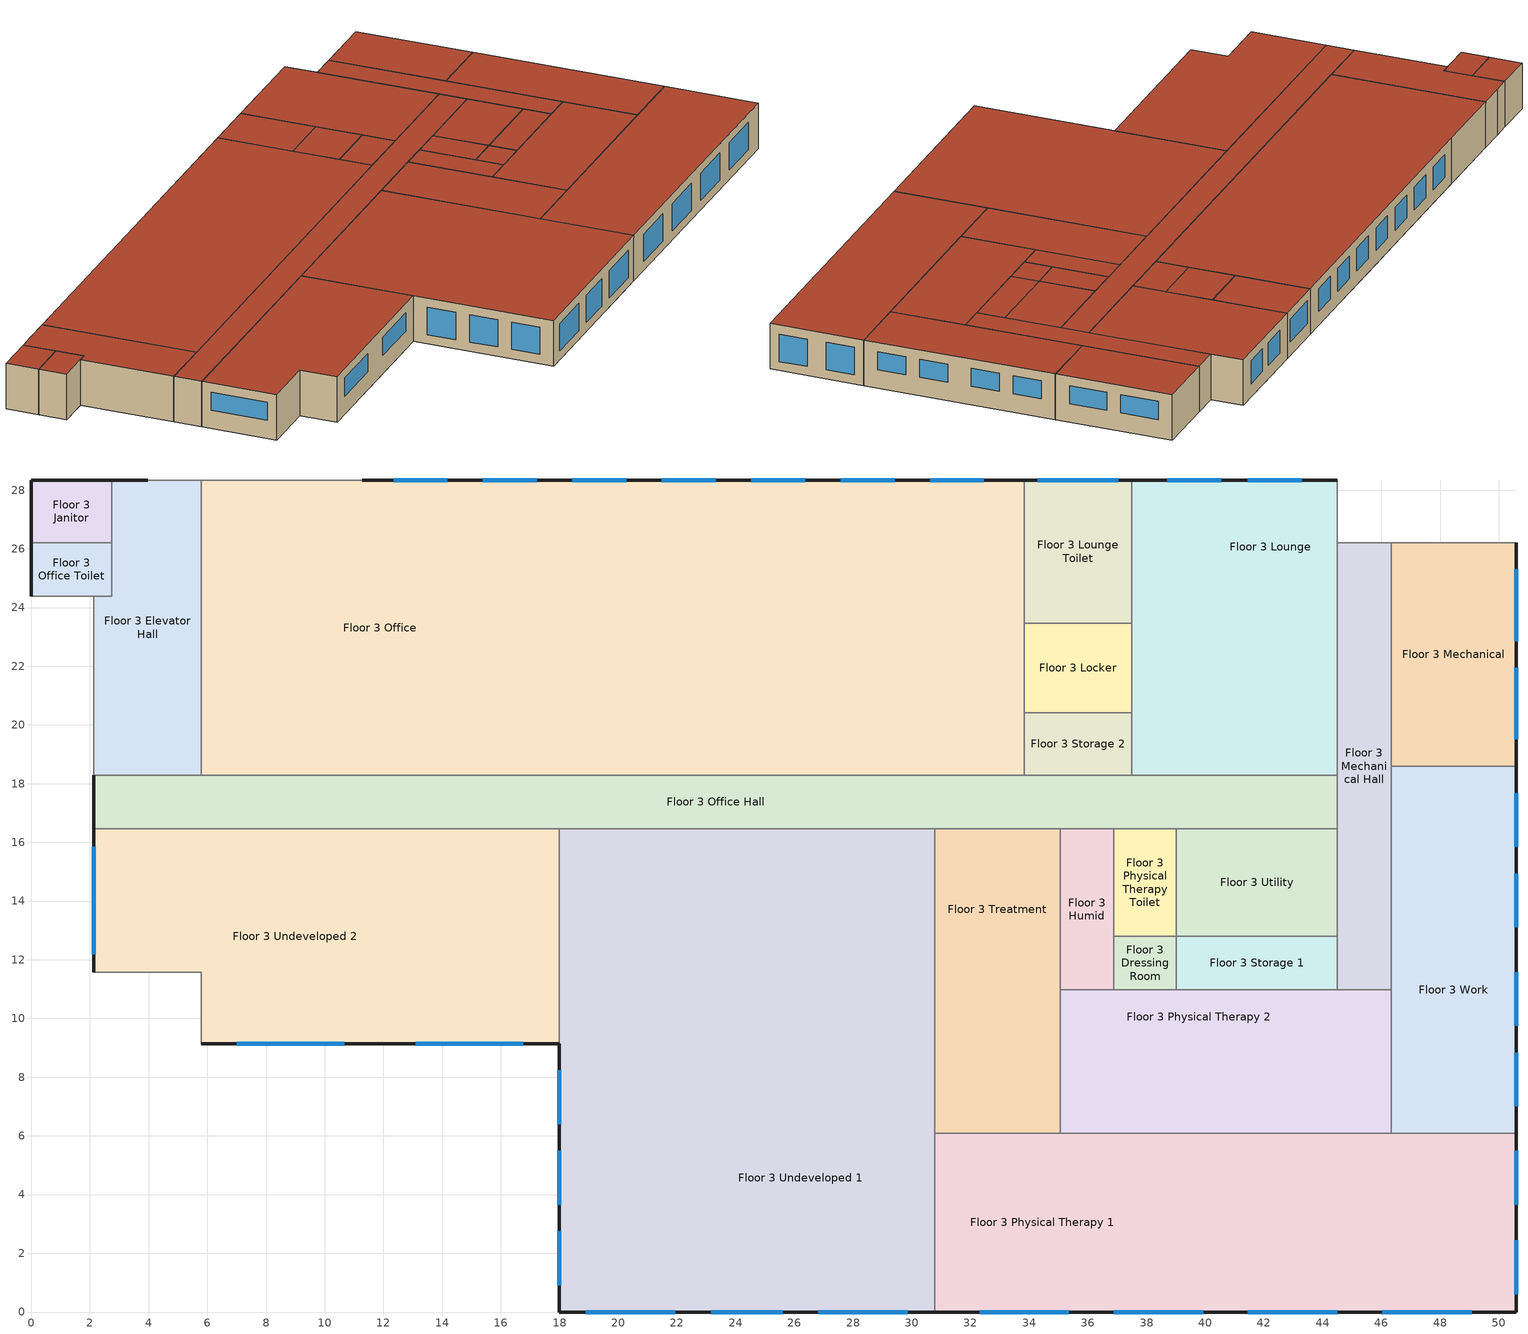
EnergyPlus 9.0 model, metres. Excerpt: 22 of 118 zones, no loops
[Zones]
Floor 3 Dressing Room
 floor to Floor 2 X-Ray (int_slab_floor): 36.88,12.8 39.01,12.8 39.01,10.97 36.88,10.97 z6.1
 wall to Floor 3 Physical Therapy Toilet (int_wall): 39.01,12.8 36.88,12.8 z6.1:9.14
 wall to Floor 3 Humid (int_wall): 36.88,12.8 36.88,10.97 z6.1:9.14
 wall to Floor 3 Physical Therapy 2 (int_wall): 36.88,10.97 39.01,10.97 z6.1:9.14
 wall to Floor 3 Storage 1 (int_wall): 39.01,10.97 39.01,12.8 z6.1:9.14
 roof outside (nonres_roof): 39.01,12.8 36.88,12.8 36.88,10.97 39.01,10.97 z9.14
Floor 3 Elevator Hall
 floor to Floor 2 Work (int_slab_floor): 2.74,28.35 5.79,28.35 5.79,18.29 2.13,18.29 2.13,24.38 2.74,24.38 z6.1
 wall outside (nonres_ext_wall): 3.96,28.35 2.74,28.35 z6.1:9.14
 wall to NW Stair (int_wall): 5.79,28.35 3.96,28.35 z6.1:9.14
 wall to NW Elevator (int_wall): 2.13,24.38 2.13,18.29 z6.1:9.14
 wall to Floor 3 Office Toilet (int_wall): 2.74,26.21 2.74,24.38 2.13,24.38 z6.1:9.14
 wall to Floor 3 Office Hall (int_wall): 2.13,18.29 5.79,18.29 z6.1:9.14
 wall to Floor 3 Office (int_wall): 5.79,18.29 5.79,28.35 z6.1:9.14
 wall to Floor 3 Janitor (int_wall): 2.74,28.35 2.74,26.21 z6.1:9.14
 roof outside (nonres_roof): 2.74,28.35 2.74,24.38 2.13,24.38 2.13,18.29 5.79,18.29 5.79,28.35 z9.14
Floor 3 Humid
 floor to Floor 2 X-Ray (int_slab_floor): 35.05,16.46 36.88,16.46 36.88,10.97 35.05,10.97 z6.1
 wall to Floor 3 Physical Therapy 2 (int_wall): 35.05,10.97 36.88,10.97 z6.1:9.14
 wall to Floor 3 Treatment (int_wall): 35.05,16.46 35.05,10.97 z6.1:9.14
 wall to Floor 3 Office Hall (int_wall): 36.88,16.46 35.05,16.46 z6.1:9.14
 wall to Floor 3 Physical Therapy Toilet (int_wall): 36.88,12.8 36.88,16.46 z6.1:9.14
 roof outside (nonres_roof): 36.88,16.46 35.05,16.46 35.05,10.97 36.88,10.97 z9.14
Floor 3 Janitor
 floor to Floor 2 Janitor (int_slab_floor): 2.74,28.35 2.74,26.21 0,26.21 0,28.35 z6.1
 wall outside (nonres_ext_wall): 2.74,28.35 0,28.35 0,26.21 z6.1:9.14
 wall to Floor 3 Office Toilet (int_wall): 0,26.21 2.74,26.21 z6.1:9.14
 roof outside (nonres_roof): 2.74,26.21 2.74,28.35 0,28.35 0,26.21 z9.14
Floor 3 Locker
 floor to Floor 2 Exam 7 (int_slab_floor): 37.49,23.47 37.49,20.42 33.83,20.42 33.83,23.47 z6.1
 wall to Floor 3 Lounge (int_wall): 37.49,20.42 37.49,23.47 z6.1:9.14
 wall to Floor 3 Lounge Toilet (int_wall): 37.49,23.47 33.83,23.47 z6.1:9.14
 wall to Floor 3 Storage 2 (int_wall): 33.83,20.42 37.49,20.42 z6.1:9.14
 wall to Floor 3 Office (int_wall): 33.83,23.47 33.83,20.42 z6.1:9.14
 roof outside (nonres_roof): 37.49,20.42 37.49,23.47 33.83,23.47 33.83,20.42 z9.14
Floor 3 Lounge
 floor to Floor 2 Nurse Station 1 (int_slab_floor): 39.93,18.29 39.93,21.34 44.5,21.34 44.5,18.29 z6.1
 floor to Floor 2 Exam 7 (int_slab_floor): 38.1,18.29 37.49,18.29 37.49,28.35 38.1,28.35 z6.1
 floor to Floor 2 Exam 6 (int_slab_floor): 44.5,23.77 39.93,23.77 39.93,28.35 44.5,28.35 z6.1
 floor to Floor 2 Storage 2 (int_slab_floor): 44.5,23.77 44.5,21.34 39.93,21.34 39.93,23.77 z6.1
 floor to Floor 2 Exam Hall 4 (int_slab_floor): 39.93,18.29 38.1,18.29 38.1,28.35 39.93,28.35 z6.1
 wall outside (nonres_ext_wall): 44.5,28.35 37.49,28.35 z6.1:9.14
 wall to Floor 3 Office Hall (int_wall): 37.49,18.29 44.5,18.29 z6.1:9.14
 wall to Floor 3 Mechanical Hall (int_wall): 44.5,18.29 44.5,26.21 z6.1:9.14
 wall to NE Stair (int_wall): 44.5,26.21 44.5,28.35 z6.1:9.14
 wall to Floor 3 Storage 2 (int_wall): 37.49,20.42 37.49,18.29 z6.1:9.14
 wall to Floor 3 Lounge Toilet (int_wall): 37.49,28.35 37.49,23.47 z6.1:9.14
 window (NonresWindow_U_0.51_SHGC_0.23): 43.28,28.35 41.45,28.35 / 40.54,28.35 38.71,28.35 z7.01:8.53
 roof outside (nonres_roof): 44.5,28.35 37.49,28.35 37.49,18.29 44.5,18.29 z9.14
Floor 3 Lounge Toilet
 floor to Floor 2 Exam 7 (int_slab_floor): 37.49,28.35 37.49,23.47 33.83,23.47 33.83,28.35 z6.1
 wall outside (nonres_ext_wall): 37.49,28.35 33.83,28.35 z6.1:9.14
 wall to Floor 3 Office (int_wall): 33.83,28.35 33.83,23.47 z6.1:9.14
 window (NonresWindow_U_0.51_SHGC_0.23): 37.03,28.35 34.29,28.35 z7.01:8.53
 roof outside (nonres_roof): 37.49,23.47 37.49,28.35 33.83,28.35 33.83,23.47 z9.14
Floor 3 Mechanical
 floor to Floor 2 Exam 5 (int_slab_floor): 50.6,26.21 50.6,18.59 46.33,18.59 46.33,26.21 z6.1
 wall outside (nonres_ext_wall): 50.6,18.59 50.6,26.21 z6.1:9.14
 wall to NE Stair (int_wall): 50.6,26.21 46.33,26.21 z6.1:9.14
 wall to Floor 3 Mechanical Hall (int_wall): 46.33,26.21 46.33,18.59 z6.1:9.14
 wall to Floor 3 Work (int_wall): 46.33,18.59 50.6,18.59 z6.1:9.14
 window (NonresWindow_U_0.51_SHGC_0.23): 50.6,19.51 50.6,21.95 / 50.6,22.86 50.6,25.3 z7.32:8.53
 roof outside (nonres_roof): 50.6,18.59 50.6,26.21 46.33,26.21 46.33,18.59 z9.14
Floor 3 Mechanical Hall
 floor to Floor 2 Office Hall (int_slab_floor): 46.33,10.97 44.5,10.97 44.5,26.21 46.33,26.21 z6.1
 wall to Floor 3 Work (int_wall): 46.33,10.97 46.33,18.59 z6.1:9.14
 wall to NE Stair (int_wall): 46.33,26.21 44.5,26.21 z6.1:9.14
 wall to Floor 3 Physical Therapy 2 (int_wall): 44.5,10.97 46.33,10.97 z6.1:9.14
 wall to Floor 3 Utility (int_wall): 44.5,16.46 44.5,12.8 z6.1:9.14
 wall to Floor 3 Office Hall (int_wall): 44.5,18.29 44.5,16.46 z6.1:9.14
 wall to Floor 3 Storage 1 (int_wall): 44.5,12.8 44.5,10.97 z6.1:9.14
 roof outside (nonres_roof): 46.33,10.97 46.33,26.21 44.5,26.21 44.5,10.97 z9.14
Floor 3 Office
 floor to Floor 2 Exam 7 (int_slab_floor): 33.83,18.29 30.78,18.29 30.78,28.35 33.83,28.35 z6.1
 floor to Floor 2 Exam Hall 5 (int_slab_floor): 30.78,18.29 28.96,18.29 28.96,28.35 30.78,28.35 z6.1
 floor to Floor 2 Exam 8 (int_slab_floor): 28.96,28.35 28.96,23.77 23.47,23.77 23.47,28.35 z6.1
 floor to Floor 2 Storage 3 (int_slab_floor): 28.96,23.77 28.96,21.34 23.47,21.34 23.47,23.77 z6.1
 floor to Floor 2 Exam Hall 6 (int_slab_floor): 23.47,28.35 23.47,18.29 21.64,18.29 21.64,28.35 z6.1
 floor to Floor 2 Nurse Station 2 (int_slab_floor): 28.96,18.29 23.47,18.29 23.47,21.34 28.96,21.34 z6.1
 floor to Floor 2 Exam 9 (int_slab_floor): 21.64,18.29 17.98,18.29 17.98,28.35 21.64,28.35 z6.1
 floor to Floor 2 Work (int_slab_floor): 17.98,28.35 17.98,18.29 5.79,18.29 5.79,28.35 z6.1
 wall outside (nonres_ext_wall): 33.83,28.35 11.28,28.35 z6.1:9.14
 wall to Floor 3 Office Hall (int_wall): 5.79,18.29 33.83,18.29 z6.1:9.14
 wall to Floor 3 Storage 2 (int_wall): 33.83,18.29 33.83,20.42 z6.1:9.14
 wall to NW Stair (int_wall): 11.28,28.35 5.79,28.35 z6.1:9.14
 window (NonresWindow_U_0.51_SHGC_0.23): 29.41,28.35 27.58,28.35 / 14.17,28.35 12.34,28.35 / 26.37,28.35 24.54,28.35 / 23.32,28.35 21.49,28.35 / 20.27,28.35 18.44,28.35 / 17.22,28.35 15.39,28.35 / 32.46,28.35 30.63,28.35 z7.01:8.53
 roof outside (nonres_roof): 5.79,28.35 5.79,18.29 33.83,18.29 33.83,28.35 z9.14
Floor 3 Office Hall
 floor to Floor 2 Work Hall (int_slab_floor): 2.13,18.29 44.5,18.29 44.5,16.46 2.13,16.46 z6.1
 wall outside (nonres_ext_wall): 2.13,18.29 2.13,16.46 z6.1:9.14
 wall to Floor 3 Undeveloped 2 (int_wall): 2.13,16.46 17.98,16.46 z6.1:9.14
 wall to Floor 3 Treatment (int_wall): 30.78,16.46 35.05,16.46 z6.1:9.14
 wall to Floor 3 Physical Therapy Toilet (int_wall): 36.88,16.46 39.01,16.46 z6.1:9.14
 wall to Floor 3 Utility (int_wall): 39.01,16.46 44.5,16.46 z6.1:9.14
 wall to Floor 3 Storage 2 (int_wall): 37.49,18.29 33.83,18.29 z6.1:9.14
 wall to Floor 3 Undeveloped 1 (int_wall): 17.98,16.46 30.78,16.46 z6.1:9.14
 roof outside (nonres_roof): 44.5,18.29 2.13,18.29 2.13,16.46 44.5,16.46 z9.14
Floor 3 Office Toilet
 floor to Floor 2 Work Toilet (int_slab_floor): 0,26.21 2.74,26.21 2.74,24.38 0,24.38 z6.1
 wall outside (nonres_ext_wall): 0,26.21 0,24.38 z6.1:9.14
 wall to NW Elevator (int_wall): 0,24.38 2.13,24.38 z6.1:9.14
 roof outside (nonres_roof): 2.74,26.21 0,26.21 0,24.38 2.74,24.38 z9.14
Floor 3 Physical Therapy 1
 floor to Floor 2 Office (int_slab_floor): 50.6,3.66 46.33,3.66 46.33,6.1 50.6,6.1 z6.1
 floor to Floor 2 Conference (int_slab_floor): 50.6,0 42.06,0 42.06,3.66 50.6,3.66 z6.1
 floor to Floor 2 Conference Toilet (int_slab_floor): 44.5,3.66 42.06,3.66 42.06,6.1 44.5,6.1 z6.1
 floor to Floor 2 Office Hall (int_slab_floor): 46.33,3.66 44.5,3.66 44.5,6.1 46.33,6.1 z6.1
 floor to Floor 2 Exam 3 (int_slab_floor): 30.78,6.1 38.1,6.1 38.1,0 30.78,0 z6.1
 floor to Floor 2 Exam 4 (int_slab_floor): 42.06,0 39.93,0 39.93,3.66 42.06,3.66 z6.1
 floor to Floor 2 Storage 1 (int_slab_floor): 42.06,3.66 39.93,3.66 39.93,6.1 42.06,6.1 z6.1
 floor to Floor 2 Exam Hall 3 (int_slab_floor): 39.93,0 38.1,0 38.1,6.1 39.93,6.1 z6.1
 wall outside (nonres_ext_wall): 30.78,0 50.6,0 50.6,6.1 z6.1:9.14
 wall to Floor 3 Undeveloped 1 (int_wall): 30.78,6.1 30.78,0 z6.1:9.14
 wall to Floor 3 Work (int_wall): 50.6,6.1 46.33,6.1 z6.1:9.14
 wall to Floor 3 Physical Therapy 2 (int_wall): 46.33,6.1 35.05,6.1 z6.1:9.14
 wall to Floor 3 Treatment (int_wall): 35.05,6.1 30.78,6.1 z6.1:9.14
 window (NonresWindow_U_0.51_SHGC_0.23): 50.6,0.61 50.6,2.44 / 50.6,3.66 50.6,5.49 / 32.31,0 35.36,0 / 36.88,0 39.93,0 / 41.45,0 44.5,0 / 46.02,0 49.07,0 z6.71:8.53
 roof outside (nonres_roof): 30.78,6.1 30.78,0 50.6,0 50.6,6.1 z9.14
Floor 3 Physical Therapy 2
 floor to Floor 2 Exam 3 (int_slab_floor): 35.05,6.1 35.05,9.14 38.1,9.14 38.1,6.1 z6.1
 floor to Floor 2 Exam Hall 3 (int_slab_floor): 38.1,6.1 38.1,9.14 39.93,9.14 39.93,6.1 z6.1
 floor to Floor 2 Dictation (int_slab_floor): 39.93,6.1 39.93,9.14 42.06,9.14 42.06,6.1 z6.1
 floor to Floor 2 Lounge (int_slab_floor): 42.06,6.1 42.06,9.14 44.5,9.14 44.5,6.1 z6.1
 floor to Floor 2 Office Hall (int_slab_floor): 44.5,6.1 44.5,10.97 46.33,10.97 46.33,6.1 z6.1
 floor to Floor 2 Reception Hall (int_slab_floor): 44.5,10.97 44.5,9.14 35.05,9.14 35.05,10.97 z6.1
 wall to Floor 3 Treatment (int_wall): 35.05,10.97 35.05,6.1 z6.1:9.14
 wall to Floor 3 Work (int_wall): 46.33,6.1 46.33,10.97 z6.1:9.14
 wall to Floor 3 Storage 1 (int_wall): 44.5,10.97 39.01,10.97 z6.1:9.14
 roof outside (nonres_roof): 35.05,6.1 46.33,6.1 46.33,10.97 35.05,10.97 z9.14
Floor 3 Physical Therapy Toilet
 floor to Floor 2 X-Ray (int_slab_floor): 39.01,12.8 36.88,12.8 36.88,16.46 39.01,16.46 z6.1
 wall to Floor 3 Utility (int_wall): 39.01,12.8 39.01,16.46 z6.1:9.14
 roof outside (nonres_roof): 36.88,12.8 39.01,12.8 39.01,16.46 36.88,16.46 z9.14
Floor 3 Storage 1
 floor to Floor 2 Scheduling 1 (int_slab_floor): 39.01,10.97 39.01,12.8 44.5,12.8 44.5,10.97 z6.1
 wall to Floor 3 Utility (int_wall): 44.5,12.8 39.01,12.8 z6.1:9.14
 roof outside (nonres_roof): 39.01,12.8 39.01,10.97 44.5,10.97 44.5,12.8 z9.14
Floor 3 Storage 2
 floor to Floor 2 Exam 7 (int_slab_floor): 33.83,18.29 33.83,20.42 37.49,20.42 37.49,18.29 z6.1
 roof outside (nonres_roof): 33.83,20.42 33.83,18.29 37.49,18.29 37.49,20.42 z9.14
Floor 3 Treatment
 floor to Floor 2 Exam 3 (int_slab_floor): 30.78,6.1 30.78,9.14 35.05,9.14 35.05,6.1 z6.1
 floor to Floor 2 X-Ray (int_slab_floor): 35.05,16.46 35.05,10.97 30.78,10.97 30.78,16.46 z6.1
 floor to Floor 2 Reception Hall (int_slab_floor): 30.78,10.97 35.05,10.97 35.05,9.14 30.78,9.14 z6.1
 wall to Floor 3 Undeveloped 1 (int_wall): 30.78,16.46 30.78,6.1 z6.1:9.14
 roof outside (nonres_roof): 30.78,6.1 35.05,6.1 35.05,16.46 30.78,16.46 z9.14
Floor 3 Undeveloped 1
 floor to Floor 2 Exam 1 (int_slab_floor): 17.98,0 17.98,9.14 21.64,9.14 21.64,0 z6.1
 floor to Floor 2 Exam Hall 1 (int_slab_floor): 21.64,0 21.64,9.14 23.47,9.14 23.47,0 z6.1
 floor to Floor 2 Exam 2 (int_slab_floor): 23.47,0 23.47,9.14 28.96,9.14 28.96,0 z6.1
 floor to Floor 2 Scheduling 2 (int_slab_floor): 17.98,16.46 23.77,16.46 23.77,10.97 17.98,10.97 z6.1
 floor to Floor 2 Exam Hall 2 (int_slab_floor): 28.96,0 28.96,9.14 30.78,9.14 30.78,0 z6.1
 floor to Floor 2 Reception Hall (int_slab_floor): 30.78,10.97 30.78,9.14 17.98,9.14 17.98,10.97 z6.1
 floor to Floor 2 X-Ray (int_slab_floor): 30.78,10.97 23.77,10.97 23.77,16.46 30.78,16.46 z6.1
 wall outside (nonres_ext_wall): 17.98,9.14 17.98,0 30.78,0 z6.1:9.14
 wall to Floor 3 Undeveloped 2 (int_wall): 17.98,16.46 17.98,9.14 z6.1:9.14
 window (NonresWindow_U_0.51_SHGC_0.23): 18.9,0 21.95,0 / 26.82,0 29.87,0 / 23.16,0 25.6,0 / 17.98,2.74 17.98,0.91 / 17.98,5.49 17.98,3.66 / 17.98,8.23 17.98,6.4 z6.71:8.53
 roof outside (nonres_roof): 30.78,0 30.78,16.46 17.98,16.46 17.98,0 z9.14
Floor 3 Undeveloped 2
 floor to Floor 2 Reception (int_slab_floor): 2.13,16.46 15.85,16.46 15.85,9.14 5.79,9.14 5.79,11.58 2.13,11.58 z6.1
 floor to Floor 2 Reception Hall (int_slab_floor): 15.85,9.14 15.85,10.97 17.98,10.97 17.98,9.14 z6.1
 floor to Floor 2 Reception Toilet (int_slab_floor): 17.98,16.46 17.98,10.97 15.85,10.97 15.85,16.46 z6.1
 wall outside (nonres_ext_wall): 2.13,16.46 2.13,11.58 / 5.79,9.14 17.98,9.14 z6.1:9.14
 wall to SW Stair (int_wall): 2.13,11.58 5.79,11.58 5.79,9.14 z6.1:9.14
 window (NonresWindow_U_0.51_SHGC_0.23): 2.13,15.85 2.13,12.19 / 7.01,9.14 10.67,9.14 / 13.11,9.14 16.76,9.14 z7.32:8.53
 roof outside (nonres_roof): 2.13,16.46 2.13,11.58 5.79,11.58 5.79,9.14 17.98,9.14 17.98,16.46 z9.14
Floor 3 Utility
 floor to Floor 2 Scheduling 1 (int_slab_floor): 44.5,16.46 44.5,12.8 39.01,12.8 39.01,16.46 z6.1
 roof outside (nonres_roof): 44.5,12.8 44.5,16.46 39.01,16.46 39.01,12.8 z9.14
Floor 3 Work
 floor to Floor 2 Office (int_slab_floor): 46.33,6.1 46.33,15.85 50.6,15.85 50.6,6.1 z6.1
 floor to Floor 2 Utility (int_slab_floor): 50.6,18.59 50.6,15.85 46.33,15.85 46.33,18.59 z6.1
 wall outside (nonres_ext_wall): 50.6,6.1 50.6,18.59 z6.1:9.14
 window (NonresWindow_U_0.51_SHGC_0.23): 50.6,15.85 50.6,17.68 / 50.6,13.11 50.6,14.94 / 50.6,7.01 50.6,8.84 / 50.6,9.75 50.6,11.58 z7.32:8.53
 roof outside (nonres_roof): 46.33,6.1 50.6,6.1 50.6,18.59 46.33,18.59 z9.14
[Building]
OutPatientHealthCare: North Axis {deg}=0; Terrain=City; Loads Convergence Tolerance Value=0.04; Temperature Convergence Tolerance Value {deltaC}=0.2; Solar Distribution=FullInteriorAndExterior; Maximum Number of Warmup Days=25; Minimum Number of Warmup Days=6
[Site:Location]
Site:Location=Honolulu Intl Arpt_HI_USA Design_Conditions; Latitude {N+ S-}=21.32; Longitude {W- E+}=-157.93; Time Zone Relative to GMT {GMT+/-}=-10; Elevation {m}=2
[SizingPeriod:DesignDay] Day of Month=21; Dry-Bulb Temperature Range Modifier Type=DefaultMultipliers; Humidity Condition Type=Wetbulb; Barometric Pressure {Pa}=101301; Rain {Yes/No}=No; Snow on ground {Yes/No}=No; Daylight Savings Time Indicator=No
Name | Month | Day Type | Maximum Dry-Bulb Temperature {C} | Daily Dry-Bulb Temperature Range {C} | Wetbulb at Maximum Dry-Bulb {C} | Wind Speed {m/s} design conditions vs. traditional 6.71 m/s (15 mph) | Wind Direction {Degrees; N=0, S=180} | Solar Model Indicator | Clearness {0.0 to 1.1} | Wind Speed {m/s} design conditions vs. traditional 3.35 m/s (7mph) | ASHRAE Clear Sky Optical Depth for Beam Irradiance (taub) | ASHRAE Clear Sky Optical Depth for Diffuse Irradiance (taud)
Honolulu Intl Arpt Ann Htg 99.6% Condns DB | 2 | WinterDesignDay | 16.2 | 0 | 16.2 | 1.9 | 320 | ASHRAEClearSky | 0
Honolulu Intl Arpt Ann Clg .4% Condns DB=>MWB | 8 | SummerDesignDay | 32.2 | 7.1 | 23.3 |  | 60 | ASHRAETau |  | 6.7 | 0.382 | 2.521
[Site:WaterMainsTemperature]
Calculation Method=Correlation; Annual average outdoor air temperature {C}=24.9167; Maximum difference in monthly average outdoor air temperatures {C}=4.6
[Site:GroundTemperature:FCfactorMethod]
January Ground Temperature {C}=26.2; February Ground Temperature {C}=24.8; March Ground Temperature {C}=23.7; April Ground Temperature {C}=22.5; May Ground Temperature {C}=22.8; June Ground Temperature {C}=23.2; July Ground Temperature {C}=23.8; August Ground Temperature {C}=25.2; September Ground Temperature {C}=25.9; October Ground Temperature {C}=26.9; November Ground Temperature {C}=27.1; December Ground Temperature {C}=26.9
[Material:NoMass]
CP02 CARPET PAD: VeryRough, 0.21648, 0.9, 0.7, 0.8
Nonres_Roof_Insulation: MediumSmooth, 3.4722, 0.9, 0.7, 0.7
Nonres_Exterior_Wall_Insulation: MediumSmooth, 1.03652, 0.9, 0.7, 0.7
[Construction]
InteriorFurnishings: Std Wood 6inch
int_wall: G01 13mm gypsum board, G01 13mm gypsum board
int_slab_floor: 100mm Normalweight concrete floor, CP02 CARPET PAD
nonres_roof: F13 Built-up roofing, Nonres_Roof_Insulation, F08 Metal surface
nonres_ext_wall: F07 25mm stucco, G01 16mm gypsum board, Nonres_Exterior_Wall_Insulation, G01 16mm gypsum board
NonresWindow_U_0.51_SHGC_0.23: Glazing Layer
[Material]
Name | Roughness | Thickness {m} | Conductivity {W/m-K} | Density {kg/m3} | Specific Heat {J/kg-K} | Thermal Absorptance | Solar Absorptance | Visible Absorptance | Absorptance:Thermal | Absorptance:Solar | Absorptance:Visible
Std Wood 6inch | MediumSmooth | 0.15 | 0.12 | 540 | 1210 | 0.9 | 0.7 | 0.7
F07 25mm stucco | Smooth | 0.0254 | 0.72 | 1856 | 840 | 0.9 | 0.7 | 0.7
F08 Metal surface | Smooth | 0.0008 | 45.28 | 7824 | 500
F13 Built-up roofing | Rough | 0.0095 | 0.16 | 1120 | 1460 |  |  |  | 0.75 | 0.45
G01 13mm gypsum board | Smooth | 0.0127 | 0.16 | 800 | 1090 |  |  |  | 0.9 | 0.7 | 0.5
G01 16mm gypsum board | MediumSmooth | 0.0159 | 0.16 | 800 | 1090
100mm Normalweight concrete floor | MediumRough | 0.1016 | 2.31 | 2322 | 832
[WindowMaterial:SimpleGlazingSystem]
Glazing Layer: U-Factor {W/m2-K}=2.89591; Solar Heat Gain Coefficient=0.23; Visible Transmittance=0.253
[Zone] Type=1; Multiplier=1; Ceiling Height {m}=-9999; Floor Area {m2}=autocalculate; Part of Total Floor Area=Yes
Name | Volume {m3}
Floor 3 Dressing Room | 11.8931
Floor 3 Elevator Hall | 104.7723
Floor 3 Humid; Floor 3 Storage 1 | 30.5822
Floor 3 Janitor | 17.8396
Floor 3 Locker | 33.9802
Floor 3 Lounge | 214.9249
Floor 3 Lounge Toilet | 54.3683
Floor 3 Mechanical | 99.109
Floor 3 Mechanical Hall | 84.9505
Floor 3 Office | 859.6995
Floor 3 Office Hall | 236.1625
Floor 3 Office Toilet | 15.2911
Floor 3 Physical Therapy 1 | 368.119
Floor 3 Physical Therapy 2 | 167.6357
Floor 3 Physical Therapy Toilet; Floor 3 Storage 2 | 23.7862
Floor 3 Treatment | 134.7882
Floor 3 Undeveloped 1 | 642.2261
Floor 3 Undeveloped 2 | 326.2101
Floor 3 Utility | 61.1644
Floor 3 Work | 162.5387
[InternalMass] Construction=InteriorFurnishings
Name | Zone | Surface Area {m2}
Floor 3 Dressing Room_InternalMass_1 | Floor 3 Dressing Room | 7.8039
Floor 3 Elevator Hall_InternalMass_1 | Floor 3 Elevator Hall | 68.7482
Floor 3 Humid_InternalMass_1 | Floor 3 Humid | 20.0671
Floor 3 Janitor_InternalMass_1 | Floor 3 Janitor | 11.7058
Floor 3 Locker_InternalMass_1 | Floor 3 Locker | 22.2967
Floor 3 Lounge_InternalMass_1 | Floor 3 Lounge | 141.0268
Floor 3 Lounge Toilet_InternalMass_1 | Floor 3 Lounge Toilet | 35.6748
Floor 3 Mechanical_InternalMass_1 | Floor 3 Mechanical | 65.0321
Floor 3 Mechanical Hall_InternalMass_1 | Floor 3 Mechanical Hall | 55.7418
Floor 3 Office_InternalMass_1 | Floor 3 Office | 564.1073
Floor 3 Office Hall_InternalMass_1 | Floor 3 Office Hall | 154.9623
Floor 3 Office Toilet_InternalMass_1 | Floor 3 Office Toilet | 10.0335
Floor 3 Physical Therapy 1_InternalMass_1 | Floor 3 Physical Therapy 1 | 241.5479
Floor 3 Physical Therapy 2_InternalMass_1 | Floor 3 Physical Therapy 2 | 109.9972
Floor 3 Physical Therapy Toilet_InternalMass_1 | Floor 3 Physical Therapy Toilet | 15.6077
Floor 3 Storage 1_InternalMass_1 | Floor 3 Storage 1 | 20.0671
Floor 3 Storage 2_InternalMass_1 | Floor 3 Storage 2 | 15.6077
Floor 3 Treatment_InternalMass_1 | Floor 3 Treatment | 88.4437
Floor 3 Undeveloped 1_InternalMass_1 | Floor 3 Undeveloped 1 | 421.4082
Floor 3 Undeveloped 2_InternalMass_1 | Floor 3 Undeveloped 2 | 214.0486
Floor 3 Utility_InternalMass_1 | Floor 3 Utility | 40.1341
Floor 3 Work_InternalMass_1 | Floor 3 Work | 106.6527
[People] Number of People Calculation Method=People/Area; Fraction Radiant=0.3; Sensible Heat Fraction=AUTOCALCULATE; Activity Level Schedule=ACTIVITY_SCH; Enable ASHRAE 55 Comfort Warnings=No; Mean Radiant Temperature Calculation Type=ZoneAveraged; Work Efficiency Schedule=WORK_EFF_SCH; Clothing Insulation Calculation Method=ClothingInsulationSchedule; Clothing Insulation Schedule=CLOTHING_SCH; Air Velocity Schedule=AIR_VELO_SCH; Thermal Comfort Model 1 Type=FANGER
Name | Zone or ZoneList | Number of People Schedule | People per Zone Floor Area {person/m2}
Floor 3 Dressing Room People | Floor 3 Dressing Room | OFFICE_OCC_w_SB_SCH | 0.0538248
Floor 3 Humid People | Floor 3 Humid | OFFICE_OCC_w_SB_SCH | 0.0538248
Floor 3 Locker People | Floor 3 Locker | BLDG_OCC_SCH | 0.161474
Floor 3 Lounge People | Floor 3 Lounge | BLDG_OCC_SCH | 0.161474
Floor 3 Office People | Floor 3 Office | OFFICE_OCC_w_SB_SCH | 0.0538248
Floor 3 Physical Therapy 1 People | Floor 3 Physical Therapy 1 | BLDG_OCC_SCH | 0.215299
Floor 3 Physical Therapy 2 People | Floor 3 Physical Therapy 2 | BLDG_OCC_SCH | 0.215299
Floor 3 Treatment People | Floor 3 Treatment | BLDG_OCC_SCH | 0.215299
Floor 3 Work People | Floor 3 Work | OFFICE_OCC_w_SB_SCH | 0.0538248
[Lights] Design Level Calculation Method=Watts/Area; Return Air Fraction=0; Fraction Radiant=0.7; Fraction Visible=0.2; Fraction Replaceable=1; Return Air Fraction Calculated from Plenum Temperature=No
Name | Zone or ZoneList | Schedule | Watts per Zone Floor Area {W/m2}
Floor 3 Dressing Room_Lights | Floor 3 Dressing Room | BLDG_LIGHT_OFFICE_SCH | 7.96529
Floor 3 Elevator Hall_Lights | Floor 3 Elevator Hall | BLDG_LIGHT_CORRIDOR_SCH | 5.29584
Floor 3 Humid_Lights | Floor 3 Humid | BLDG_LIGHT_OFFICE_SCH | 7.96529
Floor 3 Janitor_Lights | Floor 3 Janitor | BLDG_LIGHT_STORAGE_SCH | 4.09029
Floor 3 Locker_Lights | Floor 3 Locker | BLDG_LIGHT_LOCKER_SCH | 6.35071
Floor 3 Lounge_Lights | Floor 3 Lounge | BLDG_LIGHT_LOUNGE_SCH | 6.35071
Floor 3 Lounge Toilet_Lights | Floor 3 Lounge Toilet | BLDG_LIGHT_TOILET_SCH | 6.78126
Floor 3 Mechanical_Lights | Floor 3 Mechanical | BLDG_LIGHT_SCH | 15.0695
Floor 3 Mechanical Hall_Lights | Floor 3 Mechanical Hall | BLDG_LIGHT_CORRIDOR_SCH | 5.29584
Floor 3 Office_Lights | Floor 3 Office | BLDG_LIGHT_OFFICE_SCH | 7.96529
Floor 3 Office Hall_Lights | Floor 3 Office Hall | BLDG_LIGHT_CORRIDOR_SCH | 5.29584
Floor 3 Office Toilet_Lights | Floor 3 Office Toilet | BLDG_LIGHT_TOILET_SCH | 6.78126
Floor 3 Physical Therapy 1_Lights | Floor 3 Physical Therapy 1 | BLDG_LIGHT_EXAM_SCH | 9.79516
Floor 3 Physical Therapy 2_Lights | Floor 3 Physical Therapy 2 | BLDG_LIGHT_EXAM_SCH | 9.79516
Floor 3 Physical Therapy Toilet_Lights | Floor 3 Physical Therapy Toilet | BLDG_LIGHT_TOILET_SCH | 6.78126
Floor 3 Storage 1_Lights | Floor 3 Storage 1 | BLDG_LIGHT_STORAGE_SCH | 4.09029
Floor 3 Storage 2_Lights | Floor 3 Storage 2 | BLDG_LIGHT_STORAGE_SCH | 4.09029
Floor 3 Treatment_Lights | Floor 3 Treatment | BLDG_LIGHT_SCH | 15.0695
Floor 3 Undeveloped 1_Lights | Floor 3 Undeveloped 1 | BLDG_LIGHT_STORAGE_SCH | 4.09029
Floor 3 Undeveloped 2_Lights | Floor 3 Undeveloped 2 | BLDG_LIGHT_STORAGE_SCH | 4.09029
Floor 3 Utility_Lights | Floor 3 Utility | BLDG_LIGHT_STORAGE_SCH | 4.09029
Floor 3 Work_Lights | Floor 3 Work | BLDG_LIGHT_OFFICE_SCH | 7.96529
[ElectricEquipment] Schedule=BLDG_EQUIP_SCH; Design Level Calculation Method=EquipmentLevel; Fraction Latent=0; Fraction Radiant=0.5; Fraction Lost=0
Name | Zone or ZoneList | Design Level {W}
Floor 3 Dressing Room_PlugMisc_Equip | Floor 3 Dressing Room | 46.1988
Floor 3 Elevator Hall_PlugMisc_Equip | Floor 3 Elevator Hall | 148.1525
Floor 3 Humid_PlugMisc_Equip | Floor 3 Humid | 118.797
Floor 3 Janitor_PlugMisc_Equip | Floor 3 Janitor | 6.3211
Floor 3 Locker_PlugMisc_Equip | Floor 3 Locker | 359.9807
Floor 3 Lounge_PlugMisc_Equip | Floor 3 Lounge | 2276.88
Floor 3 Lounge Toilet_PlugMisc_Equip | Floor 3 Lounge Toilet | 76.8791
Floor 3 Mechanical_PlugMisc_Equip | Floor 3 Mechanical | 1750.01
Floor 3 Mechanical Hall_PlugMisc_Equip | Floor 3 Mechanical Hall | 120.1236
Floor 3 Office_PlugMisc_Equip | Floor 3 Office | 3339.51
Floor 3 Office Hall_PlugMisc_Equip | Floor 3 Office Hall | 333.9437
Floor 3 Office Toilet_PlugMisc_Equip | Floor 3 Office Toilet | 21.6223
Floor 3 Physical Therapy 1_PlugMisc_Equip | Floor 3 Physical Therapy 1 | 1950.5
Floor 3 Physical Therapy 2_PlugMisc_Equip | Floor 3 Physical Therapy 2 | 888.2274
Floor 3 Physical Therapy Toilet_PlugMisc_Equip | Floor 3 Physical Therapy Toilet | 33.6346
Floor 3 Storage 1_PlugMisc_Equip | Floor 3 Storage 1 | 10.8362
Floor 3 Storage 2_PlugMisc_Equip | Floor 3 Storage 2 | 8.4282
Floor 3 Treatment_PlugMisc_Equip | Floor 3 Treatment | 523.5867
Floor 3 Undeveloped 1_PlugMisc_Equip | Floor 3 Undeveloped 1 | 2494.74
Floor 3 Undeveloped 2_PlugMisc_Equip | Floor 3 Undeveloped 2 | 1267.17
Floor 3 Utility_PlugMisc_Equip | Floor 3 Utility | 21.6724
Floor 3 Work_PlugMisc_Equip | Floor 3 Work | 631.3839
[Exterior:Lights] Control Option=AstronomicalClock
Name | Schedule | Design Level {W}
Exterior_Lights_a | Exterior_lighting_schedule_a | 173.8
Exterior_Lights_b | Exterior_lighting_schedule_b_2016 | 1402
Exterior_Lights_c | Exterior_lighting_schedule_c_2016 | 4148.2
[Daylighting:Controls] Daylighting Method=SplitFlux; Lighting Control Type=Continuousoff; Minimum Input Power Fraction for Continuous or ContinuousOff Dimming Control=0.2; Minimum Light Output Fraction for Continuous or ContinuousOff Dimming Control=0.2; Number of Stepped Control Steps=1; Probability Lighting will be Reset When Needed in Manual Stepped Control=1; Glare Calculation Azimuth Angle of View Direction Clockwise from Zone y-Axis {deg}=0; Maximum Allowable Discomfort Glare Index=22
Name | Zone | Glare Calculation Daylighting Reference Point | Daylighting Reference Point 1 | Fraction of Zone Controlled by Reference Point 1 | Illuminance Setpoint at Reference Point 1 {lux} | Daylighting Reference Point 2 | Fraction of Zone Controlled by Reference Point 2 | Illuminance Setpoint at Reference Point 2 {lux}
Floor 3 Office_DaylCtrl | Floor 3 Office | Floor 3 Office_DaylRefPt1 | Floor 3 Office_DaylRefPt1 | 0.19 | 323 | Floor 3 Office_DaylRefPt2 | 0.19 | 323
Floor 3 Lounge_DaylCtrl | Floor 3 Lounge | Floor 3 Lounge_DaylRefPt1 | Floor 3 Lounge_DaylRefPt1 | 0.24 | 161 | Floor 3 Lounge_DaylRefPt2 | 0.24 | 161
[ZoneInfiltration:DesignFlowRate] Schedule=INFIL_SCH; Constant Term Coefficient=0; Temperature Term Coefficient=0; Velocity Term Coefficient=0.224; Velocity Squared Term Coefficient=0
Name | Zone or ZoneList | Design Flow Rate Calculation Method | Flow per Exterior Surface Area {m3/s-m2}
Floor 3 Elevator Hall_Infiltration | Floor 3 Elevator Hall | Flow/ExteriorWallArea | 5.6896e-06
Floor 3 Janitor_Infiltration | Floor 3 Janitor | Flow/ExteriorWallArea | 0.000108614
Floor 3 Lounge_Infiltration | Floor 3 Lounge | Flow/ExteriorWallArea | 1.55895e-05
Floor 3 Lounge Toilet_Infiltration | Floor 3 Lounge Toilet | Flow/ExteriorWallArea | 3.12359e-05
Floor 3 Mechanical_Infiltration | Floor 3 Mechanical | Flow/ExteriorWallArea | 3.53893e-05
Floor 3 Office_Infiltration | Floor 3 Office | Flow/ExteriorWallArea | 1.2574e-05
Floor 3 Office Hall_Infiltration | Floor 3 Office Hall | Flow/ExteriorWallArea | 3.75514e-06
Floor 3 Office Toilet_Infiltration | Floor 3 Office Toilet | Flow/ExteriorWallArea | 5.31978e-05
Floor 3 Physical Therapy 1_Infiltration | Floor 3 Physical Therapy 1 | Flow/ExteriorWallArea | 3.26014e-05
Floor 3 Undeveloped 1_Infiltration | Floor 3 Undeveloped 1 | Flow/ExteriorWallArea | 1.62723e-05
Floor 3 Undeveloped 2_Infiltration | Floor 3 Undeveloped 2 | Flow/ExteriorWallArea | 2.45791e-05
Floor 3 Work_Infiltration | Floor 3 Work | Flow/ExteriorWallArea | 3.53893e-05
Floor 3 Dressing Room_Infiltration | Floor 3 Dressing Room | Flow/ExteriorArea | 0.00056896
Floor 3 Humid_Infiltration | Floor 3 Humid | Flow/ExteriorArea | 0.00056896
Floor 3 Locker_Infiltration | Floor 3 Locker | Flow/ExteriorArea | 0.00056896
Floor 3 Mechanical Hall_Infiltration | Floor 3 Mechanical Hall | Flow/ExteriorArea | 0.00056896
Floor 3 Physical Therapy 2_Infiltration | Floor 3 Physical Therapy 2 | Flow/ExteriorArea | 0.00056896
Floor 3 Physical Therapy Toilet_Infiltration | Floor 3 Physical Therapy Toilet | Flow/ExteriorArea | 0.00056896
Floor 3 Storage 1_Infiltration | Floor 3 Storage 1 | Flow/ExteriorArea | 0.00056896
Floor 3 Storage 2_Infiltration | Floor 3 Storage 2 | Flow/ExteriorArea | 0.00056896
Floor 3 Treatment_Infiltration | Floor 3 Treatment | Flow/ExteriorArea | 0.00056896
Floor 3 Utility_Infiltration | Floor 3 Utility | Flow/ExteriorArea | 0.00056896
[Schedule:Compact]
Exterior_lighting_schedule_a: Through:12/31, For:AllDays, Until: 06:00, 0, Until: 24:00, 1
Exterior_lighting_schedule_b_2016: Through:12/31, For:AllDays, Until: 06:00, 0.5, Until: 24:00, 1
Exterior_lighting_schedule_c_2016: Through:12/31, For:AllDays, Until: 06:00, 0.5, Until: 19:00, 1, Until: 24:00, 0.5
ACTIVITY_SCH: Through: 12/31, For: AllDays, Until: 24:00, 120
WORK_EFF_SCH: Through: 12/31, For: AllDays, Until: 24:00, 0
AIR_VELO_SCH: Through: 12/31, For: AllDays, Until: 24:00, 0.2
CLOTHING_SCH: Through: 04/30, For: AllDays, Until: 24:00, 1, Through: 09/30, For: AllDays, Until: 24:00, 0.5, Through: 12/31, For: AllDays, Until: 24:00, 1
INFIL_SCH: Through: 12/31, For: Weekdays, Until: 24:00, 0.25, For: Saturday, Until: 24:00, 0.25, For: SummerDesignDay WinterDesignDay, Until: 24:00, 1, For: Sunday Holidays AllOtherDays, Until: 24:00, 0.25
BLDG_LIGHT_CORRIDOR_SCH: Through: 12/31, For: Weekdays, Until: 4:00, 0.09519, Until: 6:00, 0.28557, Until: 7:00, 0.57114, Until: 18:00, 0.85671, Until: 20:00, 0.57114, Until: 22:00, 0.28557, Until: 24:00, 0.09519, For: SummerDesignDay, Until: 4:00, 0.1, Until: 6:00, 0.3, Until: 7:00, 0.6, Until: 18:00, 0.9, Until: 20:00, 0.6, Until: 22:00, 0.3, Until: 24:00, 0.1, For: WinterDesignDay, Until: 7:00, 0.1, Until: 9:00, 0.3, Until: 15:00, 0.4, Until: 20:00, 0.3, Until: 24:00, 0.1, For: Saturday, Until: 7:00, 0.09519, Until: 9:00, 0.28557, Until: 15:00, 0.38076, Until: 20:00, 0.28557, Until: 24:00, 0.09519, For: Sunday Holidays AllOtherDays, Until: 8:00, 0.047595, Until: 17:00, 0.09519, Until: 24:00, 0.047595
BLDG_LIGHT_EXAM_SCH: Through: 12/31, For: Weekdays, Until: 4:00, 0.078, Until: 6:00, 0.234, Until: 7:00, 0.468, Until: 18:00, 0.702, Until: 20:00, 0.468, Until: 22:00, 0.234, Until: 24:00, 0.078, For: SummerDesignDay, Until: 4:00, 0.1, Until: 6:00, 0.3, Until: 7:00, 0.6, Until: 18:00, 0.9, Until: 20:00, 0.6, Until: 22:00, 0.3, Until: 24:00, 0.1, For: WinterDesignDay, Until: 7:00, 0.1, Until: 9:00, 0.3, Until: 15:00, 0.4, Until: 20:00, 0.3, Until: 24:00, 0.1, For: Saturday, Until: 7:00, 0.078, Until: 9:00, 0.234, Until: 15:00, 0.312, Until: 20:00, 0.234, Until: 24:00, 0.078, For: Sunday Holidays AllOtherDays, Until: 8:00, 0.039, Until: 17:00, 0.078, Until: 24:00, 0.039
BLDG_LIGHT_LOCKER_SCH; BLDG_LIGHT_LOUNGE_SCH; BLDG_LIGHT_SCH: Through: 12/31, For: Weekdays, Until: 4:00, 0.1, Until: 6:00, 0.3, Until: 7:00, 0.6, Until: 18:00, 0.9, Until: 20:00, 0.6, Until: 22:00, 0.3, Until: 24:00, 0.1, For: SummerDesignDay, Until: 4:00, 0.1, Until: 6:00, 0.3, Until: 7:00, 0.6, Until: 18:00, 0.9, Until: 20:00, 0.6, Until: 22:00, 0.3, Until: 24:00, 0.1, For: WinterDesignDay, Until: 7:00, 0.1, Until: 9:00, 0.3, Until: 15:00, 0.4, Until: 20:00, 0.3, Until: 24:00, 0.1, For: Saturday, Until: 7:00, 0.1, Until: 9:00, 0.3, Until: 15:00, 0.4, Until: 20:00, 0.3, Until: 24:00, 0.1, For: Sunday Holidays AllOtherDays, Until: 8:00, 0.05, Until: 17:00, 0.1, Until: 24:00, 0.05
BLDG_LIGHT_OFFICE_SCH: Through: 12/31, For: Weekdays, Until: 4:00, 0.08591, Until: 6:00, 0.25773, Until: 7:00, 0.51546, Until: 18:00, 0.77319, Until: 20:00, 0.51546, Until: 22:00, 0.25773, Until: 24:00, 0.08591, For: SummerDesignDay, Until: 4:00, 0.1, Until: 6:00, 0.3, Until: 7:00, 0.6, Until: 18:00, 0.9, Until: 20:00, 0.6, Until: 22:00, 0.3, Until: 24:00, 0.1, For: WinterDesignDay, Until: 7:00, 0.1, Until: 9:00, 0.3, Until: 15:00, 0.4, Until: 20:00, 0.3, Until: 24:00, 0.1, For: Saturday, Until: 7:00, 0.08591, Until: 9:00, 0.25773, Until: 15:00, 0.34364, Until: 20:00, 0.25773, Until: 24:00, 0.08591, For: Sunday Holidays AllOtherDays, Until: 8:00, 0.05, Until: 17:00, 0.08591, Until: 24:00, 0.05
BLDG_LIGHT_STORAGE_SCH: Through: 12/31, For: Weekdays, Until: 4:00, 0.06713, Until: 6:00, 0.20139, Until: 7:00, 0.40278, Until: 18:00, 0.60417, Until: 20:00, 0.40278, Until: 22:00, 0.20139, Until: 24:00, 0.06713, For: SummerDesignDay, Until: 4:00, 0.1, Until: 6:00, 0.3, Until: 7:00, 0.6, Until: 18:00, 0.9, Until: 20:00, 0.6, Until: 22:00, 0.3, Until: 24:00, 0.1, For: WinterDesignDay, Until: 7:00, 0.1, Until: 9:00, 0.3, Until: 15:00, 0.4, Until: 20:00, 0.3, Until: 24:00, 0.1, For: Saturday, Until: 7:00, 0.06713, Until: 9:00, 0.20139, Until: 15:00, 0.26852, Until: 20:00, 0.20139, Until: 24:00, 0.06713, For: Sunday Holidays AllOtherDays, Until: 8:00, 0.033565, Until: 17:00, 0.06713, Until: 24:00, 0.033565
BLDG_LIGHT_TOILET_SCH: Through: 12/31, For: Weekdays, Until: 4:00, 0.066, Until: 6:00, 0.198, Until: 7:00, 0.396, Until: 18:00, 0.594, Until: 20:00, 0.396, Until: 22:00, 0.198, Until: 24:00, 0.066, For: SummerDesignDay, Until: 4:00, 0.1, Until: 6:00, 0.3, Until: 7:00, 0.6, Until: 18:00, 0.9, Until: 20:00, 0.6, Until: 22:00, 0.3, Until: 24:00, 0.1, For: WinterDesignDay, Until: 7:00, 0.1, Until: 9:00, 0.3, Until: 15:00, 0.4, Until: 20:00, 0.3, Until: 24:00, 0.1, For: Saturday, Until: 7:00, 0.066, Until: 9:00, 0.198, Until: 15:00, 0.264, Until: 20:00, 0.198, Until: 24:00, 0.066, For: Sunday Holidays AllOtherDays, Until: 8:00, 0.033, Until: 17:00, 0.066, Until: 24:00, 0.033
BLDG_EQUIP_SCH: Through: 12/31, For: Weekdays, Until: 04:00, 0.297138, Until: 06:00, 0.49523, Until: 18:00, 0.990461, Until: 20:00, 0.49523, Until: 24:00, 0.297138, For: SummerDesignDay, Until: 04:00, 0.3, Until: 06:00, 0.5, Until: 18:00, 1, Until: 20:00, 0.5, Until: 24:00, 0.3, For: WinterDesignDay, Until: 07:00, 0.3, Until: 09:00, 0.5, Until: 15:00, 0.8, Until: 20:00, 0.5, Until: 24:00, 0.3, For: Saturday, Until: 07:00, 0.297138, Until: 09:00, 0.49523, Until: 15:00, 0.792368, Until: 20:00, 0.49523, Until: 24:00, 0.297138, For: Sunday Holidays AllOtherDays, Until: 08:00, 0.297138, Until: 17:00, 0.49523, Until: 24:00, 0.297138
BLDG_OCC_SCH: Through: 12/31, For: Weekdays, Until: 04:00, 0.05, Until: 06:00, 0.2, Until: 07:00, 0.5, Until: 18:00, 0.9, Until: 20:00, 0.5, Until: 22:00, 0.2, Until: 24:00, 0.05, For: SummerDesignDay, Until: 04:00, 0.05, Until: 06:00, 0.2, Until: 07:00, 0.5, Until: 18:00, 0.9, Until: 20:00, 0.5, Until: 22:00, 0.2, Until: 24:00, 0.05, For: WinterDesignDay, Until: 07:00, 0.05, Until: 09:00, 0.2, Until: 15:00, 0.3, Until: 20:00, 0.2, Until: 24:00, 0.05, For: Saturday, Until: 07:00, 0.05, Until: 09:00, 0.2, Until: 15:00, 0.3, Until: 20:00, 0.2, Until: 24:00, 0.05, For: Sunday Holidays AllOtherDays, Until: 08:00, 0, Until: 17:00, 0.05, Until: 24:00, 0
OFFICE_OCC_w_SB_SCH: Through: 12/31, For: Weekdays, Until: 01:00, 0.05, Until: 02:00, 0.05, Until: 03:00, 0.05, Until: 04:00, 0.05, Until: 05:00, 0.2, Until: 06:00, 0.2, Until: 07:00, 0.5, Until: 08:00, 0.9, Until: 09:00, 0.9, Until: 10:00, 0.9, Until: 11:00, 0.9, Until: 12:00, 0.9, Until: 13:00, 0, Until: 14:00, 0.9, Until: 15:00, 0, Until: 16:00, 0.9, Until: 17:00, 0.9, Until: 18:00, 0.9, Until: 19:00, 0.5, Until: 20:00, 0.5, Until: 21:00, 0.2, Until: 22:00, 0.2, Until: 23:00, 0.05, Until: 24:00, 0.05, For: Saturdays, Until: 01:00, 0.05, Until: 02:00, 0.05, Until: 03:00, 0.05, Until: 04:00, 0.05, Until: 05:00, 0.05, Until: 06:00, 0.05, Until: 07:00, 0.05, Until: 08:00, 0.2, Until: 09:00, 0.2, Until: 10:00, 0.3, Until: 11:00, 0.3, Until: 12:00, 0, Until: 13:00, 0.3, Until: 14:00, 0.3, Until: 15:00, 0, Until: 16:00, 0.2, Until: 17:00, 0.2, Until: 18:00, 0.2, Until: 19:00, 0.2, Until: 20:00, 0.2, Until: 21:00, 0.05, Until: 22:00, 0.05, Until: 23:00, 0.05, Until: 24:00, 0.05, For: SummerDesignDay, Until: 04:00, 0.05, Until: 06:00, 0.2, Until: 07:00, 0.5, Until: 18:00, 0.9, Until: 20:00, 0.5, Until: 22:00, 0.2, Until: 24:00, 0.05, For: WinterDesignDay, Until: 07:00, 0.05, Until: 09:00, 0.2, Until: 15:00, 0.3, Until: 20:00, 0.2, Until: 24:00, 0.05, For: Sunday Holidays AllOtherDays, Until: 08:00, 0, Until: 17:00, 0.05, Until: 24:00, 0
